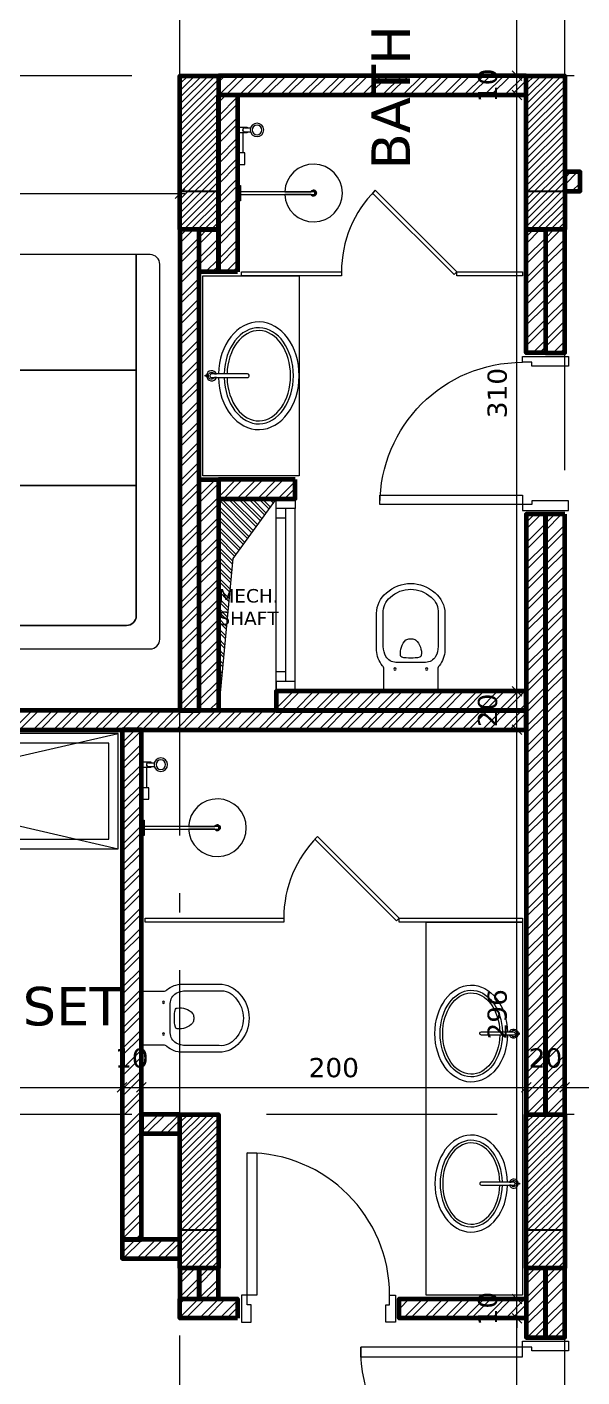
# Model space of a CAD drawing. Header units: inches. Extents: x -48 to 777, y -156 to 510.
# Drawn here: x 201.38 to 204.27, y 233.09 to 240.11 of the extents above; entities that cross this region are included whole.
import ezdxf

# ---------------------------------------------------------------- set-up
doc = ezdxf.new("R2010")
doc.units = ezdxf.units.IN
doc.header["$MEASUREMENT"] = 0
doc.set_wipeout_variables(frame=1)
doc.linetypes.add('ACAD_ISO10W100', pattern=[18, 12, -3, 0, -3])
doc.layers.get('Defpoints').update_dxf_attribs({"lineweight": 5})
for name, color, linetype, lineweight in [('A-AXIS ST', 251, 'ACAD_ISO10W100', 5), ('A-DIM', 9, 'Continuous', 5), ('A-DOORS', 38, 'Continuous', 20), ('A-FURN1', 211, 'Continuous', 15), ('A-LEVELS', 139, 'Continuous', 20), ('A-LIMIT LOT', 235, 'ACAD_ISO10W100', 20), ('A-NOTES', 151, 'Continuous', 20), ('A-PILLARS', 1, 'Continuous', 60), ('A-PROJECTION2', 5, 'Continuous', 20), ('A-SANITARY', 120, 'Continuous', 5), ('A-TEXT', 50, 'Continuous', 15), ('A-WALLS', 7, 'Continuous', 60), ('A-WINDOWS', 4, 'Continuous', 20), ('D-GLASS', 171, 'Continuous', 20), ('H-OTHERS', 189, 'Continuous', 5), ('H-PILLARS', 61, 'Continuous', 5), ('H-WALLS', 51, 'Continuous', 5), ('modificat', 127, 'Continuous', 15)]:
    doc.layers.add(name, color=color, linetype=linetype, lineweight=lineweight)
doc.layers.add('pts pc', color=7, linetype='Continuous')
doc.layers.add('str-columns', color=3, linetype='Continuous')
doc.styles.add('5mm', font='simplex_.ttf', dxfattribs={"height": 5})
doc.styles.add('ROMAND', font='verdana.ttf')
doc.dimstyles.new('M-1.50', dxfattribs={"dimtxt": 0.1, "dimasz": 0.05, "dimexe": 0.025, "dimexo": 0.025, "dimgap": 0.05, "dimtad": 1, "dimlfac": 100, "dimrnd": 0.5, "dimzin": 9, "dimdsep": 46, "dimtxsty": 'ROMAND', "dimblk": 'OBLIQUE', "dimcen": 1, "dimdle": 0.025, "dimclrd": 256, "dimclre": 256, "dimclrt": 2, "dimadec": 0, "dimazin": 0, "dimtfac": 0.666667, "dimtmove": 2, "dimatfit": 3, "dimfxl": 0.04, "dimtolj": 1, "dimtzin": 5, "dimlwd": -1, "dimlwe": -1, "dimarcsym": 0})
pattern_1 = [(45, (-242.49175, -76.21088), (-0.053033009, 0.053033009), []), (45, (-242.4564, -76.21088), (-0.053033009, 0.053033009), [])]
pattern_2 = [(45, (0, 99), (-0.053033009, 0.053033009), []), (45, (0.035355, 99), (-0.053033009, 0.053033009), [])]

# ---------------------------------------------------------------- blocks, each defined once
blk = doc.blocks.new('*U1018')
for p, q in [((50, 100), (950, 100)), ((50, 50), (950, 50)), ((50, 0), (950, 0)), ((900, 50), (900, 0))]:
    blk.add_line(p, q)
for points in [[(0, 100), (50, 100), (50, 0), (0, 0)], [(1000, 100), (950, 100), (950, 0), (1000, 0)], [(100, 50), (100, 0)]]:
    blk.add_lwpolyline(points)
blk = doc.blocks.new('AXIS')
at = {"layer": 'A-AXIS ST', "ltscale": 0.1}
for p, q in [((642.66853, 296.91777), (642.66853, 336.01919)), ((644.66853, 296.91777), (644.66853, 336.01919)), ((657.61853, 316.06777), (627.81853, 316.06777)), ((657.61853, 310.66777), (627.81853, 310.66777))]:
    blk.add_line(p, q, dxfattribs=at)
blk = doc.blocks.new('*U1009')
for points in [[(720, 680), (720, -60), (770, -60), (770, 680)], [(30, -60), (0, -60), (0, -300), (50, -300), (50, -110), (30, -110), (30, -60)], [(770, -60), (800, -60), (800, -300), (750, -300), (750, -110), (770, -110), (770, -60)]]:
    blk.add_lwpolyline(points, close=True)
blk.add_arc((770, -60), 740, 90, 180)
blk = doc.blocks.new('*U1010')
for points in [[(80, 780), (80, -60), (30, -60), (30, 780)], [(30, -60), (0, -60), (0, -300), (50, -300), (50, -110), (30, -110), (30, -60)], [(870, -60), (900, -60), (900, -300), (850, -300), (850, -110), (870, -110), (870, -60)]]:
    blk.add_lwpolyline(points, close=True)
blk.add_arc((30, -60), 840, 0, 90)
blk = doc.blocks.new('*U1012')
for points in [[(130, -200), (100, -200), (100, -60), (150, -60), (150, -150), (130, -150), (130, -200)], [(870, -200), (900, -200), (900, -60), (850, -60), (850, -150), (870, -150), (870, -200)], [(820, -940), (820, -200), (870, -200), (870, -940)]]:
    blk.add_lwpolyline(points, close=True)
blk.add_arc((870, -200), 740, 180, 270)
blk = doc.blocks.new('YHGFBV')
at = {"layer": 'A-FURN1'}
blk.add_line((189.8103, 134.8875), (190.488, 134.8875), dxfattribs=at)
at = {"layer": 'A-FURN1', "extrusion": (0, 0, -1)}
for points in [[(-190.6103, 134.1625), (-190.6103, 136.4125, -0.414214), (-190.5603, 136.4625), (-188.6103, 136.4625, -0.414214), (-188.5603, 136.4125), (-188.5603, 136.3403), (-190.438, 136.3403, 0.414214), (-190.488, 136.2903), (-190.488, 134.1625), (-190.488, 134.1625), (-190.488, 134.1625)], [(-190.488, 135.6125), (-190.488, 136.2903, -0.414214), (-190.438, 136.3403), (-189.7603, 136.3403), (-189.7603, 135.6625, 0.414214), (-189.8103, 135.6125)]]:
    blk.add_lwpolyline(points, format="xyb", close=True, dxfattribs=at)
for points in [[(-189.1603, 136.3403), (-188.5603, 136.3403), (-188.5603, 135.6625), (-189.1603, 135.6625)], [(-189.7603, 136.3403), (-189.1603, 136.3403), (-189.1603, 135.6625), (-189.7603, 135.6625)], [(-190.488, 134.1625), (-190.488, 135.6125), (-189.8103, 135.6125), (-189.8103, 134.1625)]]:
    blk.add_lwpolyline(points, close=True, dxfattribs=at)
at = {"layer": 'A-FURN1'}
blk.add_lwpolyline([(189.3603, 134.9625), (188.5603, 134.9625), (188.5603, 134.1625), (189.3603, 134.1625)], close=True, dxfattribs=at)
blk = doc.blocks.new('A$C4CB417C4')
blk.add_lwpolyline([(245.2, 7), (381.7, 7, -4.038071), (381.7, -7), (245.2, -7, 42.833797)], format="xyb", close=True)
at = {"ltscale": 0.1}
blk.add_lwpolyline([(0, 40), (15, 40), (15, -40), (0, -40)], close=True, dxfattribs=at)
blk.add_lwpolyline([(402, 7), (15, 7), (15, -7), (402, -7)], close=True)
for radius, start, end in [(150, 182.67477, 177.32523), (15, 207.81814, 152.18186), (12, 215.68533, 144.31467)]:
    blk.add_arc((395, 0), radius, start, end, dxfattribs=at)
blk = doc.blocks.new('A$C666D454D')
at = {"ltscale": 0.1}
for p, q in [((37, 10), (67.5, 10)), ((37, -10), (67.5, -10))]:
    blk.add_line(p, q, dxfattribs=at)
blk.add_lwpolyline([(37, 11), (47, 11), (47, 10.5), (50, 10.5), (50, 15), (0, 15), (0, -15), (50, -15), (50, -10.5), (47, -10.5), (47, -11), (37, -11, -1)], format="xyb", close=True, dxfattribs=at)
blk.add_lwpolyline([(37, -10), (37, -10), (37, -10, -1), (37, 10), (37, 10), (37, 10)], format="xyb", dxfattribs=at)
for radius in [35, 25]:
    blk.add_circle((101, 0), radius, dxfattribs=at)
blk = doc.blocks.new('A$C05B82E3A')
at = {"ltscale": 0.1}
for p, q in [((-30, 29), (-135, 29)), ((-30, 9), (-135, 9))]:
    blk.add_line(p, q, dxfattribs=at)
blk.add_lwpolyline([(30, 0), (30, 38), (-30, 38), (-30, 0)], close=True, dxfattribs=at)
at = {"ltscale": 0.1, "xscale": -1, "rotation": 270}
blk.add_blockref('A$C666D454D', (-150, 0), dxfattribs=at)
blk = doc.blocks.new('A$C114C6178')
for points in [[(177.5, -211.9, 0.16864), (147.3, -132.7, -0.198912), (140, -115), (140, 0), (-140, 0), (-140, -115, -0.198912), (-147.3, -132.7, 0.16864), (-177.5, -211.9), (-177.5, -405, 0.225866), (-126.2, -510.7, 0.390178), (126.2, -510.7, 0.225866), (177.5, -405)], [(142.8, -231.9, 0.110329), (129.5, -180.6, 0.254034), (77, -150), (-77, -150, 0.254034), (-129.5, -180.6, 0.110329), (-142.8, -231.9), (-142.8, -405, 0.247706), (-105.9, -488.7, 0.390724), (106.2, -488.4, 0.246571), (142.8, -405)], [(54.9, -185.7, 0.338204), (47.1, -176.5, 0.109547), (-47.1, -176.5, 0.38369), (-52.4, -185.7, 0.252795), (-25.1, -266.2, 0.060555), (-21, -268.7, 0.083015), (0, -272.4, 0.083015), (21, -268.7, 0.060555), (25.1, -266.2, 0.250335)]]:
    blk.add_lwpolyline(points, format="xyb", close=True)
for centre in [(-82.5, -115), (82.5, -115)]:
    blk.add_circle(centre, 5.91)
blk = doc.blocks.new('fghjgcfd')
for points in [[(114.5932, -90.6209, 0.697476), (114.5868, -90.6535), (114.5868, -90.6631, -0.791584), (114.5932, -90.6121)], [(114.6052, -90.6631), (114.6052, -90.6535, 0.697476), (114.5988, -90.6209), (114.5988, -90.6121, -0.791584)], [(114.6052, -90.8243, -0.509087), (114.5932, -90.8331, -0.325305), (114.5868, -90.8243), (114.5868, -90.6384, -1), (114.6052, -90.6384)]]:
    blk.add_lwpolyline(points, format="xyb", close=True)
blk.add_lwpolyline([(114.5988, -90.6044), (114.5932, -90.6044), (114.5932, -90.6223), (114.5988, -90.6223)], close=True)
at = {"extrusion": (0, 0, -1)}
for major_axis, ratio, start_param, end_param in [((-0.28, 0), 0.75, 7.88683, 14.104318), ((-0.25, 0), 0.72, 7.890774, 14.100375), ((-0.235, 0), 0.702128, 7.893123, 14.098025)]:
    blk.add_ellipse((114.596, -90.8834), major_axis=major_axis, ratio=ratio, start_param=start_param, end_param=end_param, dxfattribs=at)
blk = doc.blocks.new('_Oblique')
at = {"color": 0, "linetype": 'ByBlock', "lineweight": -2}
blk.add_line((-0.5, -0.5), (0.5, 0.5), dxfattribs=at)
blk = doc.blocks.new('*D1042')
at = {"layer": 'A-DIM', "transparency": 16777216}
for p, q in [((197.0018, 239.2438), (202.2018, 239.2438)), ((197.0268, 239.2596), (197.0268, 239.2188)), ((202.1768, 239.2596), (202.1768, 239.2188))]:
    blk.add_line(p, q, dxfattribs=at)
at = {"layer": 'Defpoints', "color": 0, "transparency": 16777216}
for p in [(197.0268, 239.2846), (202.1768, 239.2846), (202.1768, 239.2438)]:
    blk.add_point(p, dxfattribs=at)
at = {"layer": 'A-DIM', "transparency": 16777216, "xscale": 0.05, "yscale": 0.05, "zscale": 0.05, "rotation": 180}
blk.add_blockref('_Oblique', (197.0268, 239.2438), dxfattribs=at)
at = {"layer": 'A-DIM', "transparency": 16777216, "xscale": 0.05, "yscale": 0.05, "zscale": 0.05}
blk.add_blockref('_Oblique', (202.1768, 239.2438), dxfattribs=at)
at = {"layer": 'A-DIM', "color": 2, "transparency": 16777216, "insert": (199.6018, 239.345), "char_height": 0.1, "attachment_point": 5, "style": 'ROMAND'}
blk.add_mtext('\\A1;515', dxfattribs=at)
blk = doc.blocks.new('*D1045')
at = {"layer": 'A-DIM', "transparency": 16777216}
for p, q in [((201.367, 240.8569), (201.2523, 240.8569)), ((201.2773, 240.8819), (201.2773, 236.5319)), ((201.5771, 236.5569), (201.2523, 236.5569))]:
    blk.add_line(p, q, dxfattribs=at)
at = {"layer": 'Defpoints', "color": 0, "transparency": 16777216}
for p in [(201.392, 240.8569), (201.2773, 236.5569), (201.6021, 236.5569)]:
    blk.add_point(p, dxfattribs=at)
at = {"layer": 'A-DIM', "transparency": 16777216, "xscale": 0.05, "yscale": 0.05, "zscale": 0.05}
for p, rotation in [((201.2773, 240.8569), 90), ((201.2773, 236.5569), 270)]:
    blk.add_blockref('_Oblique', p, dxfattribs=dict(at, rotation=rotation))
at = {"layer": 'A-DIM', "color": 2, "transparency": 16777216, "insert": (201.1752, 238.7069), "char_height": 0.1, "attachment_point": 5, "rotation": 90, "style": 'ROMAND'}
blk.add_mtext('\\A1;430', dxfattribs=at)
blk = doc.blocks.new('*D1046')
at = {"layer": 'A-DIM', "transparency": 16777216}
for p, q in [((201.5771, 236.5569), (201.2523, 236.5569)), ((201.2773, 236.5819), (201.2773, 236.4319)), ((201.5949, 236.4569), (201.2523, 236.4569))]:
    blk.add_line(p, q, dxfattribs=at)
at = {"layer": 'Defpoints', "color": 0, "transparency": 16777216}
for p in [(201.6021, 236.5569), (201.2773, 236.4569), (201.6199, 236.4569)]:
    blk.add_point(p, dxfattribs=at)
at = {"layer": 'A-DIM', "transparency": 16777216, "xscale": 0.05, "yscale": 0.05, "zscale": 0.05}
for p, rotation in [((201.2773, 236.5569), 90), ((201.2773, 236.4569), 270)]:
    blk.add_blockref('_Oblique', p, dxfattribs=dict(at, rotation=rotation))
at = {"layer": 'A-DIM', "color": 2, "transparency": 16777216, "insert": (201.1252, 236.5069), "char_height": 0.1, "attachment_point": 5, "rotation": 90, "style": 'ROMAND'}
blk.add_mtext('\\A1;10', dxfattribs=at)
blk = doc.blocks.new('*D1047')
at = {"layer": 'A-DIM', "transparency": 16777216}
for p, q in [((201.2773, 236.4819), (201.2773, 234.3819)), ((201.5949, 236.4569), (201.2523, 236.4569)), ((200.9018, 234.4069), (201.3023, 234.4069))]:
    blk.add_line(p, q, dxfattribs=at)
at = {"layer": 'Defpoints', "color": 0, "transparency": 16777216}
for p in [(201.6199, 236.4569), (200.8768, 234.4069), (201.2773, 234.4069)]:
    blk.add_point(p, dxfattribs=at)
at = {"layer": 'A-DIM', "transparency": 16777216, "xscale": 0.05, "yscale": 0.05, "zscale": 0.05}
for p, rotation in [((201.2773, 236.4569), 90), ((201.2773, 234.4069), 270)]:
    blk.add_blockref('_Oblique', p, dxfattribs=dict(at, rotation=rotation))
at = {"layer": 'A-DIM', "color": 2, "transparency": 16777216, "insert": (201.1752, 235.4319), "char_height": 0.1, "attachment_point": 5, "rotation": 90, "style": 'ROMAND'}
blk.add_mtext('\\A1;205', dxfattribs=at)
blk = doc.blocks.new('*D1052')
at = {"layer": 'A-DIM', "transparency": 16777216}
for p, q in [((203.9518, 233.3969), (203.9038, 233.3969)), ((203.9288, 232.2319), (203.9288, 233.4219)), ((203.9518, 232.2569), (203.9038, 232.2569))]:
    blk.add_line(p, q, dxfattribs=at)
at = {"layer": 'Defpoints', "color": 0, "transparency": 16777216}
for p in [(203.9288, 233.3969), (203.9768, 233.3969), (203.9768, 232.2569)]:
    blk.add_point(p, dxfattribs=at)
at = {"layer": 'A-DIM', "transparency": 16777216, "xscale": 0.05, "yscale": 0.05, "zscale": 0.05}
for p, rotation in [((203.9288, 233.3969), 90), ((203.9288, 232.2569), 270)]:
    blk.add_blockref('_Oblique', p, dxfattribs=dict(at, rotation=rotation))
at = {"layer": 'A-DIM', "color": 2, "transparency": 16777216, "insert": (203.8286, 232.8269), "char_height": 0.1, "attachment_point": 5, "rotation": 90, "style": 'ROMAND'}
blk.add_mtext('\\A1;114', dxfattribs=at)
blk = doc.blocks.new('*D1053')
at = {"layer": 'A-DIM', "transparency": 16777216}
for p, q in [((203.9288, 233.4969), (203.9288, 233.5469)), ((203.9518, 233.4969), (203.9038, 233.4969)), ((203.9288, 233.3969), (203.9288, 233.4969)), ((203.9518, 233.3969), (203.9038, 233.3969)), ((203.9288, 233.3969), (203.9288, 233.3469))]:
    blk.add_line(p, q, dxfattribs=at)
at = {"layer": 'Defpoints', "color": 0, "transparency": 16777216}
for p in [(203.9288, 233.4969), (203.9768, 233.4969), (203.9768, 233.3969)]:
    blk.add_point(p, dxfattribs=at)
at = {"layer": 'A-DIM', "transparency": 16777216, "xscale": 0.05, "yscale": 0.05, "zscale": 0.05}
for p, rotation in [((203.9288, 233.4969), 270), ((203.9288, 233.3969), 90)]:
    blk.add_blockref('_Oblique', p, dxfattribs=dict(at, rotation=rotation))
at = {"layer": 'A-DIM', "color": 2, "transparency": 16777216, "insert": (203.7768, 233.4469), "char_height": 0.1, "attachment_point": 5, "rotation": 90, "style": 'ROMAND'}
blk.add_mtext('\\A1;10', dxfattribs=at)
blk = doc.blocks.new('*D1054')
at = {"layer": 'A-DIM', "transparency": 16777216}
for p, q in [((203.9288, 233.4719), (203.9288, 236.4819)), ((203.9518, 236.4569), (203.9038, 236.4569)), ((203.9518, 233.4969), (203.9038, 233.4969))]:
    blk.add_line(p, q, dxfattribs=at)
at = {"layer": 'Defpoints', "color": 0, "transparency": 16777216}
for p in [(203.9288, 236.4569), (203.9768, 236.4569), (203.9768, 233.4969)]:
    blk.add_point(p, dxfattribs=at)
at = {"layer": 'A-DIM', "transparency": 16777216, "xscale": 0.05, "yscale": 0.05, "zscale": 0.05}
for p, rotation in [((203.9288, 236.4569), 90), ((203.9288, 233.4969), 270)]:
    blk.add_blockref('_Oblique', p, dxfattribs=dict(at, rotation=rotation))
at = {"layer": 'A-DIM', "color": 2, "transparency": 16777216, "insert": (203.8267, 234.9769), "char_height": 0.1, "attachment_point": 5, "rotation": 90, "style": 'ROMAND'}
blk.add_mtext('\\A1;296', dxfattribs=at)
blk = doc.blocks.new('*D1055')
at = {"layer": 'A-DIM', "transparency": 16777216}
for p, q in [((203.9288, 236.4319), (203.9288, 236.6819)), ((203.9518, 236.6569), (203.9038, 236.6569)), ((203.9518, 236.4569), (203.9038, 236.4569))]:
    blk.add_line(p, q, dxfattribs=at)
at = {"layer": 'Defpoints', "color": 0, "transparency": 16777216}
for p in [(203.9288, 236.6569), (203.9768, 236.6569), (203.9768, 236.4569)]:
    blk.add_point(p, dxfattribs=at)
at = {"layer": 'A-DIM', "transparency": 16777216, "xscale": 0.05, "yscale": 0.05, "zscale": 0.05}
for p, rotation in [((203.9288, 236.6569), 90), ((203.9288, 236.4569), 270)]:
    blk.add_blockref('_Oblique', p, dxfattribs=dict(at, rotation=rotation))
at = {"layer": 'A-DIM', "color": 2, "transparency": 16777216, "insert": (203.7767, 236.5569), "char_height": 0.1, "attachment_point": 5, "rotation": 90, "style": 'ROMAND'}
blk.add_mtext('\\A1;20', dxfattribs=at)
blk = doc.blocks.new('*D1056')
at = {"layer": 'A-DIM', "transparency": 16777216}
for p, q in [((203.9288, 236.6319), (203.9288, 239.7819)), ((203.9518, 239.7569), (203.9038, 239.7569)), ((203.9518, 236.6569), (203.9038, 236.6569))]:
    blk.add_line(p, q, dxfattribs=at)
at = {"layer": 'Defpoints', "color": 0, "transparency": 16777216}
for p in [(203.9288, 239.7569), (203.9768, 239.7569), (203.9768, 236.6569)]:
    blk.add_point(p, dxfattribs=at)
at = {"layer": 'A-DIM', "transparency": 16777216, "xscale": 0.05, "yscale": 0.05, "zscale": 0.05}
for p, rotation in [((203.9288, 239.7569), 90), ((203.9288, 236.6569), 270)]:
    blk.add_blockref('_Oblique', p, dxfattribs=dict(at, rotation=rotation))
at = {"layer": 'A-DIM', "color": 2, "transparency": 16777216, "insert": (203.8267, 238.2069), "char_height": 0.1, "attachment_point": 5, "rotation": 90, "style": 'ROMAND'}
blk.add_mtext('\\A1;310', dxfattribs=at)
blk = doc.blocks.new('*D1057')
at = {"layer": 'A-DIM', "transparency": 16777216}
for p, q in [((203.9518, 239.8569), (203.9038, 239.8569)), ((203.9288, 239.7319), (203.9288, 239.8819)), ((203.9518, 239.7569), (203.9038, 239.7569))]:
    blk.add_line(p, q, dxfattribs=at)
at = {"layer": 'Defpoints', "color": 0, "transparency": 16777216}
for p in [(203.9288, 239.8569), (203.9768, 239.8569), (203.9768, 239.7569)]:
    blk.add_point(p, dxfattribs=at)
at = {"layer": 'A-DIM', "transparency": 16777216, "xscale": 0.05, "yscale": 0.05, "zscale": 0.05}
for p, rotation in [((203.9288, 239.8569), 90), ((203.9288, 239.7569), 270)]:
    blk.add_blockref('_Oblique', p, dxfattribs=dict(at, rotation=rotation))
at = {"layer": 'A-DIM', "color": 2, "transparency": 16777216, "insert": (203.7768, 239.8069), "char_height": 0.1, "attachment_point": 5, "rotation": 90, "style": 'ROMAND'}
blk.add_mtext('\\A1;10', dxfattribs=at)
blk = doc.blocks.new('*D1058')
at = {"layer": 'A-DIM', "transparency": 16777216}
for p, q in [((204.0541, 240.8419), (203.9038, 240.8419)), ((203.9288, 239.8319), (203.9288, 240.8669)), ((203.9518, 239.8569), (203.9038, 239.8569))]:
    blk.add_line(p, q, dxfattribs=at)
at = {"layer": 'Defpoints', "color": 0, "transparency": 16777216}
for p in [(203.9288, 240.8419), (204.0791, 240.8419), (203.9768, 239.8569)]:
    blk.add_point(p, dxfattribs=at)
at = {"layer": 'A-DIM', "transparency": 16777216, "xscale": 0.05, "yscale": 0.05, "zscale": 0.05}
for p, rotation in [((203.9288, 240.8419), 90), ((203.9288, 239.8569), 270)]:
    blk.add_blockref('_Oblique', p, dxfattribs=dict(at, rotation=rotation))
at = {"layer": 'A-DIM', "color": 2, "transparency": 16777216, "insert": (203.8265, 240.3494), "char_height": 0.1, "attachment_point": 5, "rotation": 90, "style": 'ROMAND'}
blk.add_mtext('\\A1;98.5', dxfattribs=at)
blk = doc.blocks.new('*D1073')
at = {"layer": 'A-DIM', "transparency": 16777216}
for p, q in [((197.0018, 234.5969), (201.9018, 234.5969)), ((197.0268, 234.5319), (197.0268, 234.6219)), ((201.8768, 234.5319), (201.8768, 234.6219))]:
    blk.add_line(p, q, dxfattribs=at)
at = {"layer": 'Defpoints', "color": 0, "transparency": 16777216}
for p in [(201.8768, 234.5969), (197.0268, 234.5069), (201.8768, 234.5069)]:
    blk.add_point(p, dxfattribs=at)
at = {"layer": 'A-DIM', "transparency": 16777216, "xscale": 0.05, "yscale": 0.05, "zscale": 0.05, "rotation": 180}
blk.add_blockref('_Oblique', (197.0268, 234.5969), dxfattribs=at)
at = {"layer": 'A-DIM', "transparency": 16777216, "xscale": 0.05, "yscale": 0.05, "zscale": 0.05}
blk.add_blockref('_Oblique', (201.8768, 234.5969), dxfattribs=at)
at = {"layer": 'A-DIM', "color": 2, "transparency": 16777216, "insert": (199.4518, 234.6992), "char_height": 0.1, "attachment_point": 5, "style": 'ROMAND'}
blk.add_mtext('\\A1;485', dxfattribs=at)
blk = doc.blocks.new('*D1074')
at = {"layer": 'A-DIM', "transparency": 16777216}
for p, q in [((201.8518, 234.5969), (202.0018, 234.5969)), ((201.8768, 234.5319), (201.8768, 234.6219)), ((201.9768, 234.4819), (201.9768, 234.6219))]:
    blk.add_line(p, q, dxfattribs=at)
at = {"layer": 'Defpoints', "color": 0, "transparency": 16777216}
for p in [(201.9768, 234.5969), (201.8768, 234.5069), (201.9768, 234.4569)]:
    blk.add_point(p, dxfattribs=at)
at = {"layer": 'A-DIM', "transparency": 16777216, "xscale": 0.05, "yscale": 0.05, "zscale": 0.05, "rotation": 180}
blk.add_blockref('_Oblique', (201.8768, 234.5969), dxfattribs=at)
at = {"layer": 'A-DIM', "transparency": 16777216, "xscale": 0.05, "yscale": 0.05, "zscale": 0.05}
blk.add_blockref('_Oblique', (201.9768, 234.5969), dxfattribs=at)
at = {"layer": 'A-DIM', "color": 2, "transparency": 16777216, "insert": (201.9268, 234.7489), "char_height": 0.1, "attachment_point": 5, "style": 'ROMAND'}
blk.add_mtext('\\A1;10', dxfattribs=at)
blk = doc.blocks.new('*D1075')
at = {"layer": 'A-DIM', "transparency": 16777216}
for p, q in [((201.9518, 234.5969), (204.0018, 234.5969)), ((201.9768, 234.4819), (201.9768, 234.6219)), ((203.9768, 234.4819), (203.9768, 234.6219))]:
    blk.add_line(p, q, dxfattribs=at)
at = {"layer": 'Defpoints', "color": 0, "transparency": 16777216}
for p in [(203.9768, 234.5969), (201.9768, 234.4569), (203.9768, 234.4569)]:
    blk.add_point(p, dxfattribs=at)
at = {"layer": 'A-DIM', "transparency": 16777216, "xscale": 0.05, "yscale": 0.05, "zscale": 0.05, "rotation": 180}
blk.add_blockref('_Oblique', (201.9768, 234.5969), dxfattribs=at)
at = {"layer": 'A-DIM', "transparency": 16777216, "xscale": 0.05, "yscale": 0.05, "zscale": 0.05}
blk.add_blockref('_Oblique', (203.9768, 234.5969), dxfattribs=at)
at = {"layer": 'A-DIM', "color": 2, "transparency": 16777216, "insert": (202.9768, 234.699), "char_height": 0.1, "attachment_point": 5, "style": 'ROMAND'}
blk.add_mtext('\\A1;200', dxfattribs=at)
blk = doc.blocks.new('*D1076')
at = {"layer": 'A-DIM', "transparency": 16777216}
for p, q in [((203.9518, 234.5969), (204.2018, 234.5969)), ((203.9768, 234.4819), (203.9768, 234.6219)), ((204.1768, 234.4819), (204.1768, 234.6219))]:
    blk.add_line(p, q, dxfattribs=at)
at = {"layer": 'Defpoints', "color": 0, "transparency": 16777216}
for p in [(204.1768, 234.5969), (203.9768, 234.4569), (204.1768, 234.4569)]:
    blk.add_point(p, dxfattribs=at)
at = {"layer": 'A-DIM', "transparency": 16777216, "xscale": 0.05, "yscale": 0.05, "zscale": 0.05, "rotation": 180}
blk.add_blockref('_Oblique', (203.9768, 234.5969), dxfattribs=at)
at = {"layer": 'A-DIM', "transparency": 16777216, "xscale": 0.05, "yscale": 0.05, "zscale": 0.05}
blk.add_blockref('_Oblique', (204.1768, 234.5969), dxfattribs=at)
at = {"layer": 'A-DIM', "color": 2, "transparency": 16777216, "insert": (204.0768, 234.749), "char_height": 0.1, "attachment_point": 5, "style": 'ROMAND'}
blk.add_mtext('\\A1;20', dxfattribs=at)
blk = doc.blocks.new('*D1077')
at = {"layer": 'A-DIM', "transparency": 16777216}
for p, q in [((204.1518, 234.5969), (205.3018, 234.5969)), ((204.1768, 234.4819), (204.1768, 234.6219)), ((205.2768, 234.456), (205.2768, 234.6219))]:
    blk.add_line(p, q, dxfattribs=at)
at = {"layer": 'Defpoints', "color": 0, "transparency": 16777216}
for p in [(205.2768, 234.5969), (204.1768, 234.4569), (205.2768, 234.431)]:
    blk.add_point(p, dxfattribs=at)
at = {"layer": 'A-DIM', "transparency": 16777216, "xscale": 0.05, "yscale": 0.05, "zscale": 0.05, "rotation": 180}
blk.add_blockref('_Oblique', (204.1768, 234.5969), dxfattribs=at)
at = {"layer": 'A-DIM', "transparency": 16777216, "xscale": 0.05, "yscale": 0.05, "zscale": 0.05}
blk.add_blockref('_Oblique', (205.2768, 234.5969), dxfattribs=at)
at = {"layer": 'A-DIM', "color": 2, "transparency": 16777216, "insert": (204.7268, 234.6989), "char_height": 0.1, "attachment_point": 5, "style": 'ROMAND'}
blk.add_mtext('\\A1;110', dxfattribs=at)
blk = doc.blocks.new('LOT 688  TOPOGRAPHIC PLAN')
at = {"layer": 'A-LEVELS', "color": 209, "linetype": 'Continuous'}
blk.add_lwpolyline([(-315987.3139, -27924.71456), (-315987.0728, -27924.53599), (-315986.63945, -27924.05385), (-315986.25778, -27923.53972), (-315985.91179, -27923.05221), (-315985.58565, -27922.55544), (-315985.26302, -27922.01262), (-315984.91153, -27921.46935), (-315984.70889, -27921.24231), (-315984.47953, -27921.07004), (-315984.21712, -27920.9705), (-315983.9239, -27920.93551), (-315983.29488, -27920.90163), (-315982.66807, -27920.74485), (-315982.05416, -27920.48321), (-315980.86908, -27919.86169), (-315980.29989, -27919.60995), (-315979.74761, -27919.46966), (-315979.47813, -27919.4582), (-315979.21324, -27919.49488), (-315978.95308, -27919.58647)], dxfattribs=at)
at = {"layer": 'pts pc', "linetype": 'Continuous'}
for points in [[(-315978.5681, -27918.08964), (-315979.27888, -27918.79284)], [(-315978.57189, -27918.79663), (-315979.27509, -27918.08585)]]:
    blk.add_lwpolyline(points, dxfattribs=at)
at = {"layer": 'A-NOTES', "linetype": 'Continuous', "style": '5mm'}
blk.add_text('688', height=2, rotation=346.245633, dxfattribs=at).set_placement((-315981.70648, -27916.11756))
at = {"linetype": 'Continuous'}
blk.add_wipeout([(-315996.80172, -27893.57917), (-315969.32038, -27896.23659), (-315969.32038, -27930.53073), (-315964.08799, -27936.87852), (-315964.6636, -27941.43051), (-315970.22923, -27937.16678), (-315985.1164, -27950.2257)], dxfattribs=at).dxf.layer = 'A-LIMIT LOT'

msp = doc.modelspace()

# ---------------------------------------------------------------- block references
at = {"layer": 'pts pc'}
msp.add_blockref('LOT 688  TOPOGRAPHIC PLAN', (316183.44716, 28156.10823), dxfattribs=at)

# ---------------------------------------------------------------- next in the draw order: hatches: boundary and pattern name
at = {"layer": 'H-OTHERS'}
h = msp.add_hatch(dxfattribs=at)
h.set_pattern_fill('ANSI32', color=256, scale=0.1, angle=-231.511645)
h.set_pattern_definition([(135, (194.232857, 221.987407), (-0.026516504, -0.026516504), []), (135, (194.232857, 222.005084), (-0.026516504, -0.026516504), [])])
h.paths.add_polyline_path([(202.67678, 237.65688), (202.45129, 237.34646), (202.37678, 236.55688), (202.37678, 237.65688)])
at = {"layer": 'H-PILLARS', "linetype": 'Continuous'}
h = msp.add_hatch(dxfattribs=at)
h.set_pattern_fill('ANSI31', color=256, scale=0.2)
h.set_pattern_definition([(45, (-343.241753, -73.60263), (-0.0176776695, 0.0176776695), [])])
h.paths.add_polyline_path([(202.37678, 239.05688), (202.17678, 239.05688), (202.17678, 239.85688), (202.37678, 239.85688)])
h = msp.add_hatch(dxfattribs=at)
h.set_pattern_fill('ANSI31', color=256, scale=0.2)
h.set_pattern_definition([(45, (-341.441753, -73.60263), (-0.0176776695, 0.0176776695), [])])
h.paths.add_polyline_path([(204.17678, 239.05688), (203.97678, 239.05688), (203.97678, 239.85688), (204.17678, 239.85688)])
h = msp.add_hatch(dxfattribs=at)
h.set_pattern_fill('ANSI31', color=256, scale=0.2)
h.set_pattern_definition([(45, (-343.241753, -79.00263), (-0.0176776695, 0.0176776695), [])])
h.paths.add_polyline_path([(202.37678, 233.65688), (202.17678, 233.65688), (202.17678, 234.45688), (202.37678, 234.45688)])
h = msp.add_hatch(dxfattribs=at)
h.set_pattern_fill('ANSI31', color=256, scale=0.2)
h.set_pattern_definition([(45, (-341.441753, -79.00263), (-0.0176776695, 0.0176776695), [])])
h.paths.add_polyline_path([(204.17678, 233.65688), (203.97678, 233.65688), (203.97678, 234.45688), (204.17678, 234.45688)])
at = {"layer": 'H-WALLS'}
h = msp.add_hatch(dxfattribs=at)
h.set_pattern_fill('ANSI32', color=256, scale=0.2)
h.set_pattern_definition(pattern_2)
h.paths.add_polyline_path([(203.97678, 239.85688), (202.37678, 239.85688), (202.37678, 239.75688), (203.97678, 239.75688)])
h = msp.add_hatch(dxfattribs=at)
h.set_pattern_fill('ANSI32', color=256, scale=0.2)
h.set_pattern_definition(pattern_2)
h.paths.add_polyline_path([(203.97678, 239.85688), (202.37678, 239.85688), (202.37678, 239.75688), (203.97678, 239.75688)])
h = msp.add_hatch(dxfattribs=at)
h.set_pattern_fill('ANSI32', color=256, scale=0.2)
h.set_pattern_definition(pattern_2)
h.paths.add_polyline_path([(202.47678, 238.83688), (202.37678, 238.83688), (202.37678, 239.75688), (202.47678, 239.75688)])
h = msp.add_hatch(dxfattribs=at)
h.set_pattern_fill('ANSI32', color=256, scale=0.2)
h.set_pattern_definition(pattern_2)
h.paths.add_polyline_path([(202.47678, 238.83688), (202.37678, 238.83688), (202.37678, 239.75688), (202.47678, 239.75688)])
h = msp.add_hatch(dxfattribs=at)
h.set_pattern_fill('ANSI32', color=256, scale=0.2)
h.set_pattern_definition(pattern_2)
h.paths.add_polyline_path([(204.17678, 239.25688), (204.25678, 239.25688), (204.25678, 239.35688), (204.17678, 239.35688)])
h = msp.add_hatch(dxfattribs=at)
h.set_pattern_fill('ANSI32', color=256, scale=0.2)
h.set_pattern_definition(pattern_2)
h.paths.add_polyline_path([(202.27678, 239.05688), (202.17678, 239.05688), (202.17678, 236.55688), (202.27678, 236.55688)])
h = msp.add_hatch(dxfattribs=at)
h.set_pattern_fill('ANSI32', color=256, scale=0.2)
h.set_pattern_definition(pattern_2)
h.paths.add_polyline_path([(202.37678, 238.83688), (202.27678, 238.83688), (202.27678, 239.05688), (202.37678, 239.05688)])
h = msp.add_hatch(dxfattribs=at)
h.set_pattern_fill('ANSI32', color=256, scale=0.2)
h.set_pattern_definition(pattern_2)
h.paths.add_polyline_path([(203.97678, 239.05688), (204.07678, 239.05688), (204.07678, 238.41688), (203.97678, 238.41688)])
h = msp.add_hatch(dxfattribs=at)
h.set_pattern_fill('ANSI32', color=256, scale=0.2)
h.set_pattern_definition(pattern_2)
h.paths.add_polyline_path([(204.17678, 239.05688), (204.07678, 239.05688), (204.07678, 238.41688), (204.17678, 238.41688)])
h = msp.add_hatch(dxfattribs=at)
h.set_pattern_fill('ANSI32', color=256, scale=0.2)
h.set_pattern_definition(pattern_1)
h.paths.add_polyline_path([(202.37678, 236.55688), (202.27678, 236.55688), (202.27678, 237.75688), (202.37678, 237.75688)])
h = msp.add_hatch(dxfattribs=at)
h.set_pattern_fill('ANSI32', color=256, scale=0.2)
h.set_pattern_definition(pattern_1)
h.paths.add_polyline_path([(202.77678, 237.75688), (202.37678, 237.75688), (202.37678, 237.65688), (202.77678, 237.65688)])
h = msp.add_hatch(dxfattribs=at)
h.set_pattern_fill('ANSI32', color=256, scale=0.2)
h.set_pattern_definition(pattern_2)
h.paths.add_polyline_path([(204.07678, 234.45688), (204.07678, 237.57688), (203.97678, 237.57688), (203.97678, 234.45688)])
h = msp.add_hatch(dxfattribs=at)
h.set_pattern_fill('ANSI32', color=256, scale=0.2)
h.set_pattern_definition(pattern_2)
h.paths.add_polyline_path([(204.17678, 237.57688), (204.07678, 237.57688), (204.07678, 234.45688), (204.17678, 234.45688)])
h = msp.add_hatch(dxfattribs=at)
h.set_pattern_fill('ANSI32', color=256, scale=0.2)
h.set_pattern_definition([(45, (-242.19175, -77.31088), (-0.053033009, 0.053033009), []), (45, (-242.1564, -77.31088), (-0.053033009, 0.053033009), [])])
h.paths.add_polyline_path([(203.97678, 236.65688), (202.67678, 236.65688), (202.67678, 236.55688), (203.97678, 236.55688)])
h = msp.add_hatch(dxfattribs=at)
h.set_pattern_fill('ANSI32', color=256, scale=0.2)
h.set_pattern_definition(pattern_2)
h.paths.add_polyline_path([(203.97678, 236.55688), (197.02678, 236.55688), (197.02678, 236.45688), (203.97678, 236.45688)])
h = msp.add_hatch(dxfattribs=at)
h.set_pattern_fill('ANSI32', color=256, scale=0.2)
h.set_pattern_definition(pattern_2)
h.paths.add_polyline_path([(201.97678, 236.45688), (201.87678, 236.45688), (201.87678, 233.80689), (201.97678, 233.80689)])
h = msp.add_hatch(dxfattribs=at)
h.set_pattern_fill('ANSI32', color=256, scale=0.2)
h.set_pattern_definition(pattern_2)
h.paths.add_polyline_path([(201.97678, 234.45688), (201.97678, 234.35688), (202.17678, 234.35688), (202.17678, 234.45688)])
h = msp.add_hatch(dxfattribs=at)
h.set_pattern_fill('ANSI32', color=256, scale=0.2)
h.set_pattern_definition(pattern_2)
h.paths.add_polyline_path([(201.87678, 233.80689), (201.87678, 233.70689), (202.17678, 233.70689), (202.17678, 233.80689)])
h = msp.add_hatch(dxfattribs=at)
h.set_pattern_fill('ANSI32', color=256, scale=0.2)
h.set_pattern_definition(pattern_2)
h.paths.add_polyline_path([(202.27678, 233.65688), (202.17678, 233.65688), (202.17678, 233.49688), (202.27678, 233.49688)])
h = msp.add_hatch(dxfattribs=at)
h.set_pattern_fill('ANSI32', color=256, scale=0.2)
h.set_pattern_definition(pattern_2)
h.paths.add_polyline_path([(202.37678, 233.65688), (202.27678, 233.65688), (202.27678, 233.49688), (202.37678, 233.49688)])
h = msp.add_hatch(dxfattribs=at)
h.set_pattern_fill('ANSI32', color=256, scale=0.2)
h.set_pattern_definition(pattern_2)
h.paths.add_polyline_path([(204.07678, 233.65688), (203.97678, 233.65688), (203.97678, 233.29688), (204.07678, 233.29688)])
h = msp.add_hatch(dxfattribs=at)
h.set_pattern_fill('ANSI32', color=256, scale=0.2)
h.set_pattern_definition(pattern_2)
h.paths.add_polyline_path([(204.17678, 233.65688), (204.07678, 233.65688), (204.07678, 233.29688), (204.17678, 233.29688)])
h = msp.add_hatch(dxfattribs=at)
h.set_pattern_fill('ANSI32', color=256, scale=0.2)
h.set_pattern_definition(pattern_2)
h.paths.add_polyline_path([(202.47678, 233.39688), (202.17678, 233.39688), (202.17678, 233.49688), (202.47678, 233.49688)])
h = msp.add_hatch(dxfattribs=at)
h.set_pattern_fill('ANSI32', color=256, scale=0.2)
h.set_pattern_definition(pattern_2)
h.paths.add_polyline_path([(203.97678, 233.49688), (203.97678, 233.39688), (203.31678, 233.39692), (203.31678, 233.49692)])

# ---------------------------------------------------------------- next in the draw order: linework, layer by layer
at = {"layer": 'A-PILLARS'}
for points in [[(202.37678, 239.05688), (202.17678, 239.05688), (202.17678, 239.85688), (202.37678, 239.85688)], [(204.17678, 239.05688), (203.97678, 239.05688), (203.97678, 239.85688), (204.17678, 239.85688)], [(202.37678, 233.65688), (202.17678, 233.65688), (202.17678, 234.45688), (202.37678, 234.45688)], [(204.17678, 233.65688), (203.97678, 233.65688), (203.97678, 234.45688), (204.17678, 234.45688)]]:
    msp.add_lwpolyline(points, close=True, dxfattribs=at)
at = {"layer": 'A-PROJECTION2'}
msp.add_lwpolyline([(202.37678, 236.55688), (202.67678, 236.55688), (202.67678, 237.65688), (202.37678, 237.65688)], close=True, dxfattribs=at)
at = {"layer": 'A-SANITARY'}
msp.add_lwpolyline([(202.29678, 238.81688), (202.79678, 238.81688), (202.79678, 237.77688), (202.29678, 237.77688), (202.29678, 237.79545), (202.29678, 237.79545)], close=True, dxfattribs=at)
msp.add_lwpolyline([(203.95678, 235.45688), (203.95678, 233.51688), (203.45678, 233.51688), (203.45678, 235.45688), (203.45678, 235.45688), (203.45678, 235.45688), (203.95678, 235.45688)], dxfattribs=at)
at = {"layer": 'A-WALLS'}
for points in [[(203.97678, 239.85688), (202.37678, 239.85688), (202.37678, 239.75688), (203.97678, 239.75688)], [(202.47678, 238.83688), (202.37678, 238.83688), (202.37678, 239.75688), (202.47678, 239.75688)], [(204.17678, 239.25688), (204.25678, 239.25688), (204.25678, 239.35688), (204.17678, 239.35688)], [(202.27678, 239.05688), (202.17678, 239.05688), (202.17678, 236.55688), (202.27678, 236.55688)], [(202.37678, 238.83688), (202.27678, 238.83688), (202.27678, 239.05688), (202.37678, 239.05688)], [(203.97678, 239.05688), (204.07678, 239.05688), (204.07678, 238.41688), (203.97678, 238.41688)], [(204.17678, 239.05688), (204.07678, 239.05688), (204.07678, 238.41688), (204.17678, 238.41688)], [(202.37678, 236.55688), (202.27678, 236.55688), (202.27678, 237.75688), (202.37678, 237.75688)], [(202.77678, 237.75688), (202.37678, 237.75688), (202.37678, 237.65688), (202.77678, 237.65688)], [(203.97678, 236.65688), (202.67678, 236.65688), (202.67678, 236.55688), (203.97678, 236.55688)], [(203.97678, 236.55688), (197.02678, 236.55688), (197.02678, 236.45688), (203.97678, 236.45688)], [(201.97678, 236.45688), (201.87678, 236.45688), (201.87678, 233.80689), (201.97678, 233.80689)], [(201.97678, 234.45688), (201.97678, 234.35688), (202.17678, 234.35688), (202.17678, 234.45688)], [(201.87678, 233.80689), (201.87678, 233.70689), (202.17678, 233.70689), (202.17678, 233.80689)], [(202.27678, 233.65688), (202.17678, 233.65688), (202.17678, 233.49688), (202.27678, 233.49688)], [(202.37678, 233.65688), (202.27678, 233.65688), (202.27678, 233.49688), (202.37678, 233.49688)], [(204.07678, 233.65688), (203.97678, 233.65688), (203.97678, 233.29688), (204.07678, 233.29688)], [(204.17678, 233.65688), (204.07678, 233.65688), (204.07678, 233.29688), (204.17678, 233.29688)], [(202.47678, 233.39688), (202.17678, 233.39688), (202.17678, 233.49688), (202.47678, 233.49688)], [(203.97678, 233.49688), (203.97678, 233.39688), (203.31678, 233.39692), (203.31678, 233.49692)]]:
    msp.add_lwpolyline(points, close=True, dxfattribs=at)
at = {"layer": 'A-WALLS', "linetype": 'Continuous'}
for points in [[(204.07678, 234.45688), (204.07678, 237.57688), (203.97678, 237.57688), (203.97678, 234.45688)], [(204.17678, 237.57688), (204.07678, 237.57688), (204.07678, 234.45688), (204.17678, 234.45688)]]:
    msp.add_lwpolyline(points, close=True, dxfattribs=at)
at = {"layer": 'D-GLASS'}
for points in [[(203.19251, 239.26115), (203.61678, 238.83688), (203.60264, 238.82274), (203.17837, 239.24701), (203.19251, 239.26115)], [(202.49678, 238.83688), (203.01678, 238.83688), (203.01678, 238.81688), (202.49678, 238.81688), (202.49678, 238.83688)], [(203.61678, 238.83688), (203.95678, 238.83688), (203.95678, 238.81688), (203.61678, 238.81688), (203.61678, 238.83688)], [(202.89251, 235.90115), (203.31678, 235.47688), (203.30264, 235.46274), (202.87837, 235.88701), (202.89251, 235.90115)], [(201.99678, 235.47688), (202.71678, 235.47688), (202.71678, 235.45688), (201.99678, 235.45688), (201.99678, 235.47688)], [(203.31678, 235.47688), (203.95678, 235.47688), (203.95678, 235.45688), (203.31678, 235.45688), (203.31678, 235.47688)]]:
    msp.add_lwpolyline(points, dxfattribs=at)
for centre in [(203.61678, 238.83688), (203.31678, 235.47688)]:
    msp.add_arc(centre, 0.6, 134.999823, 180, dxfattribs=at)
at = {"layer": 'H-OTHERS'}
msp.add_lwpolyline([(202.67678, 237.65688), (202.45129, 237.34646), (202.37678, 236.55688), (202.37678, 237.65688), (202.67678, 237.65688)], dxfattribs=at)
at = {"layer": 'modificat'}
for p, q in [((199.24678, 235.83688), (201.85678, 236.43688)), ((199.26678, 236.43688), (201.85678, 235.83688))]:
    msp.add_line(p, q, dxfattribs=at)
for points in [[(199.24678, 235.83688), (201.85678, 235.83688), (201.85678, 236.43688), (199.24678, 236.43688)], [(199.29678, 235.88688), (201.80678, 235.88688), (201.80678, 236.38688), (199.29678, 236.38688)]]:
    msp.add_lwpolyline(points, close=True, dxfattribs=at)
at = {"layer": 'str-columns'}
for points in [[(202.17678, 239.25688), (202.37678, 239.25688), (202.37678, 239.85688), (202.17678, 239.85688)], [(203.97678, 239.25688), (204.17678, 239.25688), (204.17678, 239.85688), (203.97678, 239.85688)], [(202.17678, 233.85688), (202.37678, 233.85688), (202.37678, 234.45688), (202.17678, 234.45688)], [(203.97678, 233.85688), (204.17678, 233.85688), (204.17678, 234.45688), (203.97678, 234.45688)]]:
    msp.add_lwpolyline(points, close=True, dxfattribs=at)

# ---------------------------------------------------------------- next in the draw order: block references
at = {"layer": 'A-DIM'}
msp.add_blockref('AXIS', (-440.49175, -76.21088), dxfattribs=at)
at = {"layer": 'A-DOORS', "yscale": 0.0009999999999906002, "zscale": 0.0009999999999906002}
for name, p, xscale, rotation in [('*U1009', (203.89678, 238.39688), -0.0009999999999906002, 89.99999881793907), ('*U1012', (203.39678, 233.31688), 0.0009999999999906002, 180.0000011820609), ('*U1010', (203.89678, 233.27688), -0.0009999999999906002, 89.99999881793907)]:
    msp.add_blockref(name, p, dxfattribs=dict(at, xscale=xscale, rotation=rotation))
at = {"layer": 'A-FURN1', "rotation": 270}
msp.add_blockref('YHGFBV', (65.6098, 427.48695), dxfattribs=at)
at = {"layer": 'A-SANITARY', "rotation": 270}
for name, p, xscale, yscale, zscale in [('A$C05B82E3A', (202.47678, 239.42507), 0.001000000000885, 0.001000000000885, 0.001000000000885), ('A$C05B82E3A', (201.97678, 236.12507), 0.001000000000885, 0.001000000000885, 0.001000000000885), ('fghjgcfd', (285.48632, 338.01329), 0.9, 0.9, 0.9), ('fghjgcfd', (285.48632, 130.96048), -0.9, 0.9, 0.9)]:
    msp.add_blockref(name, p, dxfattribs=dict(at, xscale=xscale, yscale=yscale, zscale=zscale))
at = {"layer": 'A-SANITARY', "xscale": 0.001000000000885, "yscale": 0.001000000000885, "zscale": 0.001000000000885}
for p in [(202.47678, 239.24688), (201.97678, 235.94688)]:
    msp.add_blockref('A$C4CB417C4', p, dxfattribs=at)
at = {"layer": 'A-SANITARY', "xscale": -1, "rotation": 90}
msp.add_blockref('fghjgcfd', (111.7034, 352.89289), dxfattribs=at)
at = {"layer": 'A-SANITARY', "extrusion": (0, 0, -1), "xscale": 0.001000000000885, "yscale": 0.001000000000885, "zscale": -0.001000000000885}
for p, rotation in [((-203.37678, 236.65688), 180), ((-201.97678, 234.95688), 270)]:
    msp.add_blockref('A$C114C6178', p, dxfattribs=dict(at, rotation=rotation))
at = {"layer": 'A-WINDOWS', "xscale": -0.0009999999999906004, "yscale": 0.0009999999999906004, "zscale": 0.0009999999999906004, "rotation": 270}
msp.add_blockref('*U1018', (202.67678, 236.65688), dxfattribs=at)

# ---------------------------------------------------------------- next in the draw order: texts
at = {"layer": 'A-TEXT', "insert": (203.37646, 240.97882), "char_height": 0.2, "width": 3.6942321, "attachment_point": 9, "rotation": 90, "style": 'ROMAND'}
msp.add_mtext('BATHROOM', dxfattribs=at)
at = {"layer": 'A-TEXT', "style": 'ROMAND'}
for s, insert, char_height, width, attachment_point in [('MECH.\\PSHAFT', (202.37702, 237.18792), 0.07, 0.6766314, 1), ('WALK IN CLOSET', (201.87445, 234.9156), 0.2, 3.6942321, 9)]:
    msp.add_mtext(s, dxfattribs=dict(at, insert=insert, char_height=char_height, width=width, attachment_point=attachment_point))

# ---------------------------------------------------------------- next in the draw order: dimensions: what is measured, and where the dimension line sits
at = {"layer": 'A-DIM'}
for base, p1, p2, picture, middle in [((201.27726, 236.55688), (201.39202, 240.85688), (201.60212, 236.55688), '*D1045', (201.17517, 238.70688)), ((203.92881, 240.84188), (203.97678, 239.85688), (204.07912, 240.84188), '*D1058', (203.82653, 240.34938)), ((203.92881, 239.85688), (203.97678, 239.75688), (203.97678, 239.85688), '*D1057', (203.77676, 239.80688)), ((203.92881, 239.75688), (203.97678, 236.65688), (203.97678, 239.75688), '*D1056', (203.82673, 238.20688)), ((203.92881, 236.65688), (203.97678, 236.45688), (203.97678, 236.65688), '*D1055', (203.77673, 236.55688)), ((201.27726, 236.45688), (201.60212, 236.55688), (201.6199, 236.45688), '*D1046', (201.12521, 236.50688)), ((201.27726, 234.40688), (201.6199, 236.45688), (200.87678, 234.40688), '*D1047', (201.17517, 235.43188)), ((203.92881, 236.45688), (203.97678, 233.49688), (203.97678, 236.45688), '*D1054', (203.82673, 234.97688)), ((203.92881, 233.49688), (203.97678, 233.39688), (203.97678, 233.49688), '*D1053', (203.77676, 233.44688)), ((203.92881, 233.39688), (203.97678, 232.25688), (203.97678, 233.39688), '*D1052', (203.82864, 232.82688))]:
    dim = msp.add_linear_dim(base=base, p1=p1, p2=p2, angle=90, dimstyle='M-1.50', dxfattribs=at)
    dim.commit()
    dim.dimension.update_dxf_attribs({"geometry": picture, "text_midpoint": middle})
for base, p1, p2, picture, middle in [((202.17678, 239.24379), (197.02678, 239.28456), (202.17678, 239.28456), '*D1042', (199.60178, 239.345)), ((201.97678, 234.59689), (201.87678, 234.50688), (201.97678, 234.45688), '*D1074', (201.92678, 234.74894)), ((204.17678, 234.59689), (203.97678, 234.45688), (204.17678, 234.45688), '*D1076', (204.07678, 234.74898)), ((201.87678, 234.59689), (197.02678, 234.50688), (201.87678, 234.50688), '*D1073', (199.45178, 234.69918)), ((203.97678, 234.59689), (201.97678, 234.45688), (203.97678, 234.45688), '*D1075', (202.97678, 234.69898)), ((205.27678, 234.59689), (204.17678, 234.45688), (205.27678, 234.43095), '*D1077', (204.72678, 234.69894))]:
    dim = msp.add_linear_dim(base=base, p1=p1, p2=p2, dimstyle='M-1.50', dxfattribs=at)
    dim.commit()
    dim.dimension.update_dxf_attribs({"geometry": picture, "text_midpoint": middle})

doc.saveas('drawing.dxf')
